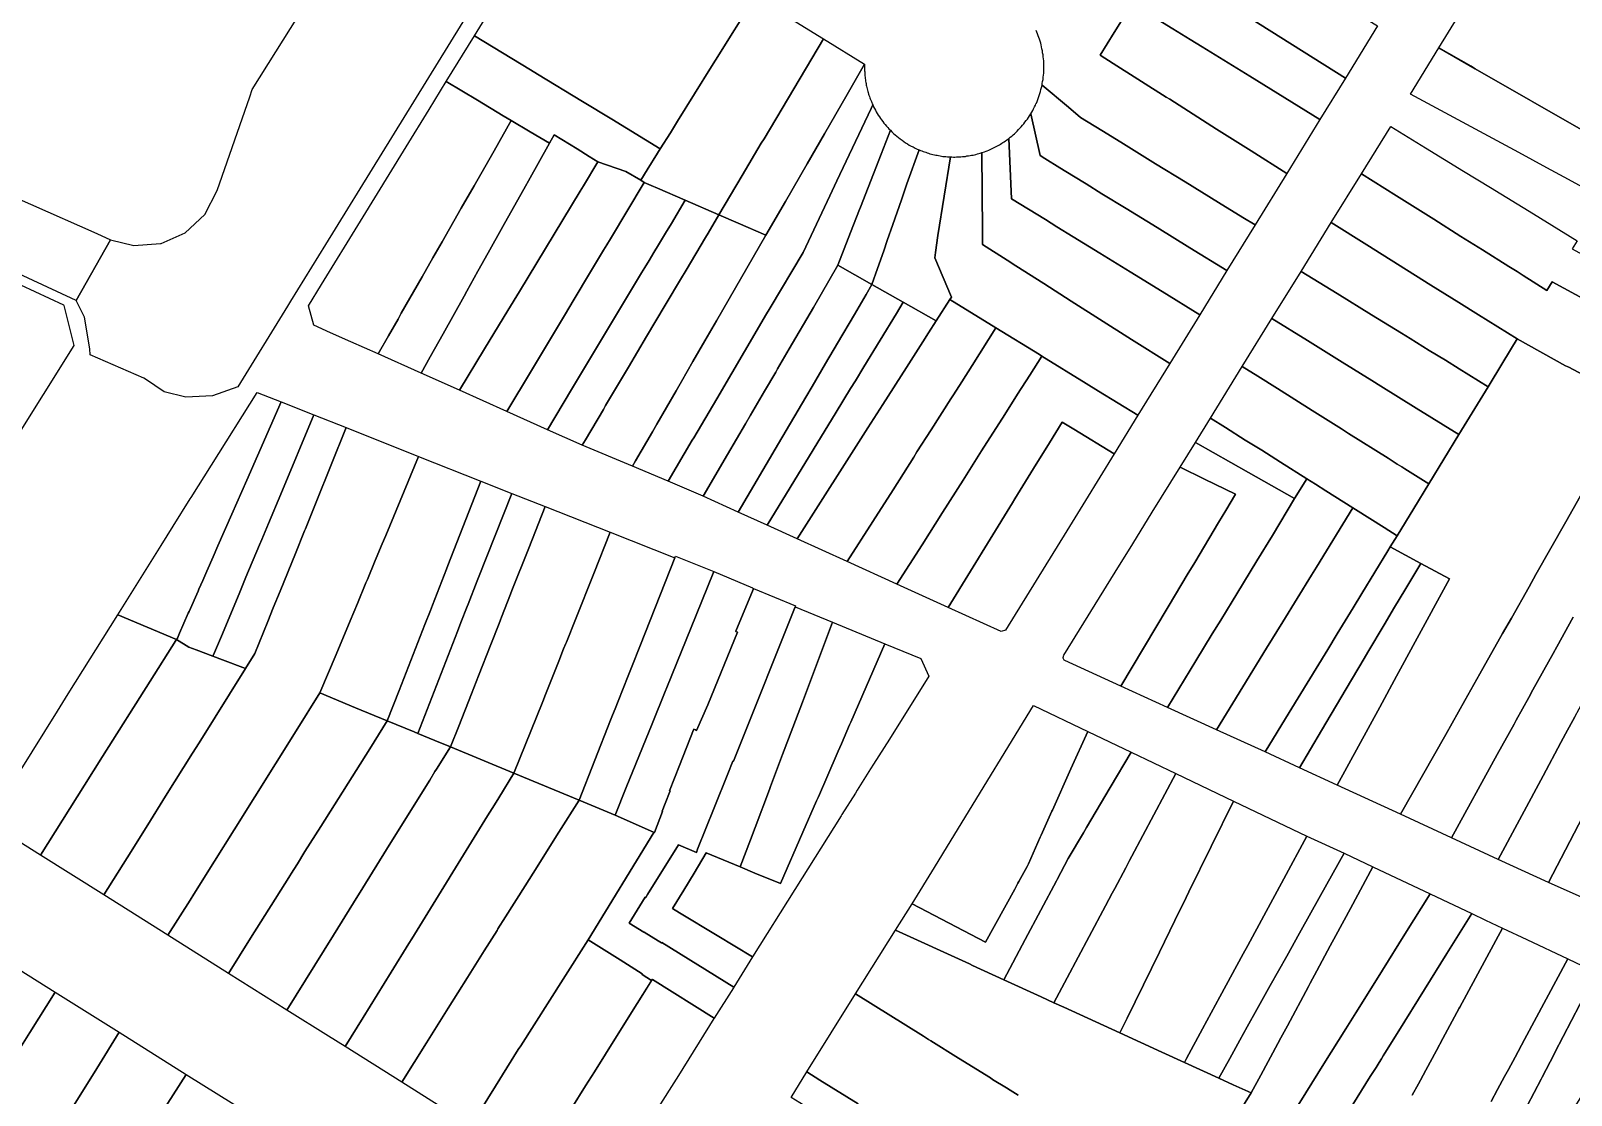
# Model space of a CAD drawing. Header units: metres. Extents: x 3 to 1005126, y 39 to 4383651.
# Drawn here: x 490118.7 to 490289.9, y 4371404.2 to 4371522.6 of the extents above; entities that cross this region are included whole.
import ezdxf

# ---------------------------------------------------------------- set-up
doc = ezdxf.new("R2010")
doc.units = ezdxf.units.M
doc.header["$MEASUREMENT"] = 0
doc.layers.add('TM_Llucmajor', color=7, linetype='Continuous')

msp = doc.modelspace()

# ---------------------------------------------------------------- linework, layer by layer
at = {"layer": 'TM_Llucmajor', "linetype": 'Continuous', "flags": 128}
for points in [[(490291.79, 4371511.15), (490279.25, 4371518.34), (490278.78, 4371518.61), (490275.21, 4371520.65), (490279.21, 4371527.18), (490279.35, 4371527.4), (490280.81, 4371529.82), (490281.9, 4371531.6), (490281.9, 4371531.6), (490282.41, 4371532.44), (490289.6, 4371544.21), (490290.58, 4371545.82)], [(490176.5, 4371539.45), (490151.45, 4371498.81), (490147.57, 4371492.52), (490147.21, 4371491.94), (490141.7, 4371482.98), (490138.89, 4371481.97), (490135.91, 4371481.85), (490133.52, 4371482.44), (490131.44, 4371483.84), (490131.27, 4371483.95), (490125.3, 4371486.53), (490125.27, 4371487.22), (490124.67, 4371490.74), (490123.72, 4371492.57), (490127.55, 4371499.33), (490130.14, 4371498.68), (490133.11, 4371498.9), (490133.17, 4371498.92), (490135.85, 4371500.1), (490138.03, 4371502.14), (490139.4, 4371504.79), (490143.03, 4371515.23), (490143.31, 4371516.04), (490149.37, 4371525.7)], [(490241.1, 4371525.57), (490239.12, 4371522.35), (490237.57, 4371519.83), (490238.99, 4371518.93), (490244.89, 4371515.19), (490245.28, 4371514.94), (490247.38, 4371513.61), (490250.5, 4371511.64), (490254.35, 4371509.2), (490258.29, 4371506.69), (490254.78, 4371500.98), (490253.41, 4371501.82), (490250.71, 4371503.48), (490247.01, 4371505.76), (490243.72, 4371507.78), (490239.85, 4371510.16), (490237.73, 4371511.47), (490235.37, 4371512.93), (490234.03, 4371514.05), (490231.1, 4371516.52), (490231.12, 4371516.7), (490231.16, 4371516.93), (490231.21, 4371517.16), (490231.23, 4371517.39), (490231.25, 4371517.61), (490231.28, 4371517.84), (490231.28, 4371518.07), (490231.29, 4371518.3), (490231.29, 4371518.53), (490231.29, 4371518.76), (490231.28, 4371519), (490231.28, 4371519.22), (490231.25, 4371519.44), (490231.23, 4371519.68), (490231.21, 4371519.89), (490231.16, 4371520.11), (490231.13, 4371520.33), (490231.08, 4371520.55), (490231.04, 4371520.76), (490230.99, 4371520.98), (490230.94, 4371521.19), (490230.87, 4371521.4), (490230.81, 4371521.61), (490230.74, 4371521.81), (490230.66, 4371522.01), (490230.59, 4371522.21), (490230.51, 4371522.41), (490230.44, 4371522.6)], [(490096.51, 4371513.06), (490126.04, 4371500.01), (490127.55, 4371499.33), (490123.72, 4371492.57), (490083.18, 4371511.45)], [(490293.31, 4371483.19), (490289.63, 4371485.18), (490289.28, 4371485.33), (490283.9, 4371488.3), (490279.59, 4371491), (490277.4, 4371492.36), (490274.32, 4371494.3), (490267.18, 4371498.78), (490267.18, 4371498.78), (490263.24, 4371501.25), (490266.6, 4371506.64), (490270.49, 4371504.2), (490274.64, 4371501.6), (490277.63, 4371499.71), (490280.03, 4371498.21), (490282.96, 4371496.37), (490283.89, 4371495.79), (490284.56, 4371495.37), (490287.21, 4371493.7), (490287.79, 4371494.66), (490296.87, 4371489.72)], [(490296.83, 4371481.3), (490289.3, 4371467.96), (490285.99, 4371462.12), (490285.22, 4371460.75), (490283.26, 4371457.27), (490282.28, 4371455.55), (490279.75, 4371451.07), (490278.1, 4371448.13), (490275.96, 4371444.34), (490270.94, 4371435.47), (490270.94, 4371435.47), (490263.88, 4371438.72), (490268.62, 4371447.39), (490270.49, 4371450.82), (490271.16, 4371452.05), (490272.58, 4371454.65), (490276.39, 4371461.64), (490273.19, 4371463.35), (490269.78, 4371465.18), (490270.55, 4371466.43), (490272.4, 4371469.47), (490274.07, 4371472.2), (490277.41, 4371477.68), (490280.66, 4371482.99), (490282.3, 4371485.68), (490283.9, 4371488.3), (490289.28, 4371485.33), (490289.63, 4371485.18), (490293.31, 4371483.19)], [(490290.13, 4371457.39), (490288.31, 4371454.1), (490287.9, 4371453.35), (490285.66, 4371449.3), (490285.19, 4371448.44), (490283.8, 4371445.93), (490283.57, 4371445.5), (490281.69, 4371442.11), (490276.59, 4371432.86), (490276.59, 4371432.86), (490270.94, 4371435.47), (490275.96, 4371444.34), (490278.1, 4371448.13), (490279.75, 4371451.07), (490282.28, 4371455.55), (490283.26, 4371457.27), (490285.22, 4371460.75), (490285.99, 4371462.12), (490289.3, 4371467.96), (490296.83, 4371481.3)], [(490290.3, 4371446.32), (490289.28, 4371444.4), (490288.76, 4371443.44), (490286.78, 4371439.76), (490281.8, 4371430.46), (490281.8, 4371430.46), (490276.59, 4371432.86), (490281.69, 4371442.11), (490283.57, 4371445.5), (490283.8, 4371445.93), (490285.19, 4371448.44), (490285.66, 4371449.3), (490287.9, 4371453.35), (490288.31, 4371454.1), (490290.13, 4371457.39)], [(490291.78, 4371425.93), (490287.39, 4371427.89), (490292.14, 4371437.01)], [(490250.63, 4371398.56), (490254.35, 4371404.49), (490255.41, 4371406.47), (490257.31, 4371410), (490257.64, 4371410.61), (490258.18, 4371411.62), (490258.36, 4371411.96), (490260.71, 4371416.32), (490260.9, 4371416.68), (490261.64, 4371418.06), (490263.13, 4371420.83), (490263.76, 4371422.01), (490265.37, 4371425), (490267.85, 4371429.62), (490274.22, 4371426.62), (490271.43, 4371422.15), (490268.94, 4371418.15), (490266.41, 4371414.1), (490265.98, 4371413.41), (490264.86, 4371411.62), (490262.43, 4371407.72), (490257.57, 4371399.93)], [(490257.57, 4371399.93), (490262.43, 4371407.72), (490264.86, 4371411.62), (490265.98, 4371413.41), (490266.41, 4371414.1), (490268.94, 4371418.15), (490271.43, 4371422.15), (490274.22, 4371426.62), (490278.85, 4371424.43), (490276.1, 4371420), (490273.61, 4371416), (490270.75, 4371411.4), (490269.21, 4371408.92), (490269.02, 4371408.62), (490268.82, 4371408.29), (490268.56, 4371407.88), (490268.22, 4371407.34), (490267.78, 4371406.64), (490267.58, 4371406.32), (490265.65, 4371403.2)], [(490265.65, 4371403.2), (490267.58, 4371406.32), (490267.78, 4371406.64), (490268.22, 4371407.34), (490268.56, 4371407.88), (490268.82, 4371408.29), (490269.02, 4371408.62), (490269.21, 4371408.92), (490270.75, 4371411.4), (490273.61, 4371416), (490276.1, 4371420), (490278.85, 4371424.43), (490280.38, 4371423.71), (490282.27, 4371422.82), (490277.52, 4371414.03), (490277.47, 4371413.93), (490275.64, 4371410.55), (490274.93, 4371409.23), (490273.74, 4371407.04), (490273.14, 4371405.92), (490272.92, 4371405.52), (490272.23, 4371404.24)], [(490228.43, 4371404.24), (490228.15, 4371404.42), (490227.55, 4371404.79), (490227.13, 4371405.05), (490225.6, 4371406), (490225.35, 4371406.16), (490221.82, 4371408.36), (490218.73, 4371410.29), (490218.49, 4371410.44), (490217.93, 4371410.79), (490217.93, 4371410.79), (490210.37, 4371415.5), (490214.82, 4371422.58), (490223.02, 4371418.83), (490223.37, 4371418.67), (490226.85, 4371417.08), (490230.99, 4371415.18), (490232.42, 4371414.53), (490233.53, 4371414.02), (490239.73, 4371411.18), (490244.42, 4371409.03), (490246.92, 4371407.89), (490250.73, 4371406.15), (490252.34, 4371405.41), (490254.35, 4371404.49), (490250.63, 4371398.56)], [(490272.23, 4371404.24), (490272.92, 4371405.52), (490273.14, 4371405.92), (490273.74, 4371407.04), (490274.93, 4371409.23), (490275.64, 4371410.55), (490277.47, 4371413.93), (490277.52, 4371414.03), (490282.27, 4371422.82), (490284.99, 4371421.54), (490289.54, 4371419.39), (490284.71, 4371410.43), (490283.67, 4371408.49), (490282.92, 4371407.11), (490282.51, 4371406.34), (490281.72, 4371404.87), (490281, 4371403.54)], [(490281, 4371403.54), (490281.72, 4371404.87), (490282.51, 4371406.34), (490282.92, 4371407.11), (490283.67, 4371408.49), (490284.71, 4371410.43), (490289.54, 4371419.39), (490292.72, 4371417.89), (490288.1, 4371408.99), (490288, 4371408.81), (490286.67, 4371406.25), (490286.56, 4371406.04), (490285.01, 4371403.07)], [(490210.65, 4371403.29), (490206.41, 4371405.93), (490204.96, 4371406.84), (490210.37, 4371415.5), (490217.93, 4371410.79), (490218.49, 4371410.44), (490218.73, 4371410.29), (490221.82, 4371408.36), (490225.35, 4371406.16), (490225.6, 4371406), (490227.13, 4371405.05), (490227.55, 4371404.79), (490228.15, 4371404.42), (490228.43, 4371404.24)]]:
    msp.add_lwpolyline(points, dxfattribs=at)
for points in [[(490240.87, 4371532.32), (490237.05, 4371534.68), (490240.73, 4371540.64), (490252.46, 4371533.39), (490260.53, 4371527.94), (490268.39, 4371523.1), (490264.82, 4371517.3), (490250.44, 4371526.35), (490250.04, 4371526.6), (490246.75, 4371528.68), (490244.06, 4371530.33), (490242.46, 4371531.32), (490240.87, 4371532.32)], [(490237.9, 4371527.53), (490234.1, 4371529.89), (490235.58, 4371532.34), (490237.05, 4371534.68), (490240.87, 4371532.32), (490242.46, 4371531.32), (490244.06, 4371530.33), (490246.75, 4371528.68), (490250.04, 4371526.6), (490250.44, 4371526.35), (490264.82, 4371517.3), (490261.98, 4371512.69), (490254.19, 4371517.5), (490248.88, 4371520.77), (490247.56, 4371521.58), (490245.63, 4371522.77), (490241.1, 4371525.57), (490239.51, 4371526.54), (490237.9, 4371527.53)], [(490180.03, 4371514.7), (490175.03, 4371517.75), (490174.24, 4371518.23), (490168.01, 4371522.01), (490174.97, 4371533.35), (490184.1, 4371527.6), (490186, 4371526.4), (490189.5, 4371524.19), (490190.71, 4371526.15), (490191.75, 4371527.85), (490193.15, 4371530.1), (490199.21, 4371526.36), (490194.81, 4371519.3), (490194.37, 4371518.6), (490190.58, 4371512.51), (490189.78, 4371511.23), (490188.66, 4371509.44), (490183.26, 4371512.73), (490180.03, 4371514.7)], [(490186.87, 4371505.71), (490186.48, 4371505.94), (490187.21, 4371507.1), (490188.35, 4371508.94), (490188.66, 4371509.44), (490189.78, 4371511.23), (490190.58, 4371512.51), (490194.37, 4371518.6), (490194.81, 4371519.3), (490199.21, 4371526.36), (490206.79, 4371521.68), (490202.19, 4371513.93), (490200.19, 4371510.54), (490199.89, 4371510.05), (490197.76, 4371506.46), (490195.17, 4371502.1), (490191.44, 4371503.72), (490188.35, 4371505.07), (490187.64, 4371505.37), (490186.87, 4371505.71)], [(490241.1, 4371525.57), (490245.63, 4371522.77), (490247.56, 4371521.58), (490248.88, 4371520.77), (490254.19, 4371517.5), (490261.98, 4371512.69), (490258.29, 4371506.69), (490254.35, 4371509.2), (490250.5, 4371511.64), (490247.38, 4371513.61), (490245.28, 4371514.94), (490244.89, 4371515.19), (490238.99, 4371518.93), (490237.57, 4371519.83), (490239.12, 4371522.35), (490241.1, 4371525.57)], [(490172.1, 4371512.58), (490171.21, 4371513.12), (490168.35, 4371514.83), (490164.87, 4371516.91), (490168.01, 4371522.01), (490174.24, 4371518.23), (490175.03, 4371517.75), (490180.03, 4371514.7), (490183.26, 4371512.73), (490188.66, 4371509.44), (490188.35, 4371508.94), (490187.21, 4371507.1), (490186.48, 4371505.94), (490184.82, 4371506.93), (490181.73, 4371508), (490180.75, 4371508.6), (490179.42, 4371509.43), (490176.87, 4371511), (490176.33, 4371510.05), (490174.21, 4371511.32), (490172.1, 4371512.58)], [(490197.3, 4371501.18), (490195.17, 4371502.1), (490197.76, 4371506.46), (490199.89, 4371510.05), (490200.19, 4371510.54), (490202.19, 4371513.93), (490206.79, 4371521.68), (490211.37, 4371518.85), (490209.42, 4371515.47), (490206.9, 4371511.1), (490204.97, 4371507.77), (490202.56, 4371503.59), (490200.39, 4371499.83), (490197.3, 4371501.18)], [(490287.19, 4371507.32), (490284.07, 4371509.01), (490272.06, 4371515.5), (490275.21, 4371520.65), (490279.25, 4371518.34), (490291.79, 4371511.15), (490292.37, 4371510.82), (490296.37, 4371508.53), (490293.53, 4371503.89), (490289.6, 4371506.01), (490287.19, 4371507.32)], [(490189.53, 4371472.48), (490185.58, 4371474.16), (490185.91, 4371474.74), (490187.79, 4371477.99), (490188.28, 4371478.84), (490190.41, 4371482.53), (490191, 4371483.57), (490192.29, 4371485.8), (490193.62, 4371488.08), (490194.89, 4371490.3), (490200.39, 4371499.83), (490202.56, 4371503.59), (490204.97, 4371507.77), (490206.9, 4371511.1), (490209.42, 4371515.47), (490211.37, 4371518.85), (490211.37, 4371518.71), (490211.37, 4371518.57), (490211.37, 4371518.41), (490211.37, 4371518.27), (490211.37, 4371518.12), (490211.38, 4371517.98), (490211.38, 4371517.83), (490211.4, 4371517.69), (490211.41, 4371517.54), (490211.42, 4371517.4), (490211.44, 4371517.25), (490211.46, 4371517.1), (490211.48, 4371516.96), (490211.5, 4371516.81), (490211.53, 4371516.68), (490211.56, 4371516.53), (490211.59, 4371516.39), (490211.62, 4371516.24), (490211.65, 4371516.1), (490211.69, 4371515.95), (490211.73, 4371515.82), (490211.78, 4371515.68), (490211.81, 4371515.53), (490211.85, 4371515.39), (490211.9, 4371515.25), (490211.96, 4371515.12), (490212, 4371514.98), (490212.05, 4371514.84), (490212.12, 4371514.71), (490212.16, 4371514.57), (490212.22, 4371514.44), (490212.28, 4371514.32), (490212.1, 4371513.93), (490208.28, 4371505.87), (490207.49, 4371504.23), (490204.53, 4371497.93), (490200.88, 4371491.76), (490200.37, 4371490.9), (490199.44, 4371489.32), (490196.62, 4371484.5), (490194.94, 4371481.65), (490192.37, 4371477.32), (490192.22, 4371477.07), (490189.53, 4371472.48)], [(490151.99, 4371489), (490150.14, 4371489.83), (490149.55, 4371491.97), (490151.01, 4371494.34), (490155.33, 4371501.39), (490160.42, 4371509.66), (490162.97, 4371513.82), (490164.87, 4371516.91), (490168.35, 4371514.83), (490171.21, 4371513.12), (490172.1, 4371512.58), (490170.19, 4371509.22), (490167.96, 4371505.32), (490166.54, 4371502.84), (490164.41, 4371499.11), (490163.39, 4371497.32), (490162.19, 4371495.22), (490159.87, 4371491.16), (490159.51, 4371490.52), (490158.44, 4371488.64), (490157.29, 4371486.64), (490154.28, 4371487.98), (490151.99, 4371489)], [(490231.41, 4371508.36), (490230.9, 4371508.68), (490229.83, 4371513.32), (490229.94, 4371513.5), (490230.05, 4371513.68), (490230.15, 4371513.89), (490230.26, 4371514.09), (490230.37, 4371514.3), (490230.42, 4371514.43), (490230.46, 4371514.5), (490230.54, 4371514.71), (490230.62, 4371514.93), (490230.71, 4371515.14), (490230.78, 4371515.36), (490230.85, 4371515.58), (490230.91, 4371515.8), (490230.97, 4371516.02), (490231.03, 4371516.25), (490231.1, 4371516.52), (490234.03, 4371514.05), (490235.37, 4371512.93), (490237.73, 4371511.47), (490239.85, 4371510.16), (490243.72, 4371507.78), (490247.01, 4371505.76), (490250.71, 4371503.48), (490253.41, 4371501.82), (490254.78, 4371500.98), (490251.64, 4371495.9), (490247.51, 4371498.44), (490243.88, 4371500.68), (490240.44, 4371502.8), (490237.75, 4371504.45), (490235.99, 4371505.54), (490234.58, 4371506.4), (490233.07, 4371507.33), (490231.41, 4371508.36)], [(490193.44, 4371470.82), (490189.53, 4371472.48), (490192.22, 4371477.07), (490192.37, 4371477.32), (490194.94, 4371481.65), (490196.62, 4371484.5), (490199.44, 4371489.32), (490200.37, 4371490.9), (490200.88, 4371491.76), (490204.53, 4371497.93), (490207.49, 4371504.23), (490208.28, 4371505.87), (490212.1, 4371513.93), (490212.28, 4371514.32), (490212.37, 4371514.12), (490212.47, 4371513.93), (490212.57, 4371513.75), (490212.67, 4371513.55), (490212.78, 4371513.36), (490212.89, 4371513.18), (490213.01, 4371513), (490213.13, 4371512.82), (490213.25, 4371512.65), (490213.38, 4371512.47), (490213.51, 4371512.3), (490213.65, 4371512.14), (490213.79, 4371511.97), (490213.94, 4371511.82), (490214.07, 4371511.65), (490214.23, 4371511.5), (490213.21, 4371508.86), (490210.92, 4371502.97), (490210.8, 4371502.68), (490209.81, 4371500.14), (490208.4, 4371496.52), (490205.69, 4371491.8), (490203, 4371487.21), (490201.69, 4371484.97), (490201.49, 4371484.62), (490200.25, 4371482.51), (490198.69, 4371479.83), (490198.12, 4371478.86), (490196.13, 4371475.45), (490193.44, 4371470.82)], [(490162.07, 4371484.5), (490157.29, 4371486.64), (490158.44, 4371488.64), (490159.51, 4371490.52), (490159.87, 4371491.16), (490162.19, 4371495.22), (490163.39, 4371497.32), (490164.41, 4371499.11), (490166.54, 4371502.84), (490167.96, 4371505.32), (490170.19, 4371509.22), (490172.1, 4371512.58), (490174.21, 4371511.32), (490176.33, 4371510.05), (490174, 4371505.89), (490173.67, 4371505.28), (490171.16, 4371500.8), (490169.54, 4371497.89), (490168.39, 4371495.83), (490167.16, 4371493.62), (490166.85, 4371493.07), (490164.51, 4371488.89), (490163.09, 4371486.32), (490162.07, 4371484.5)], [(490232.75, 4371500.77), (490231.46, 4371501.57), (490227.71, 4371503.89), (490227.4, 4371510.59), (490227.56, 4371510.72), (490227.72, 4371510.85), (490227.88, 4371510.98), (490228.03, 4371511.12), (490228.19, 4371511.26), (490228.34, 4371511.41), (490228.48, 4371511.57), (490228.63, 4371511.72), (490228.78, 4371511.89), (490228.92, 4371512.05), (490229.06, 4371512.21), (490229.19, 4371512.39), (490229.32, 4371512.57), (490229.46, 4371512.74), (490229.58, 4371512.93), (490229.71, 4371513.11), (490229.83, 4371513.32), (490230.9, 4371508.68), (490231.41, 4371508.36), (490233.07, 4371507.33), (490234.58, 4371506.4), (490235.99, 4371505.54), (490237.75, 4371504.45), (490240.44, 4371502.8), (490243.88, 4371500.68), (490247.51, 4371498.44), (490251.64, 4371495.9), (490248.62, 4371491), (490244.44, 4371493.58), (490240.87, 4371495.77), (490237.5, 4371497.85), (490234.55, 4371499.66), (490232.75, 4371500.77)], [(490166.34, 4371482.6), (490162.07, 4371484.5), (490163.09, 4371486.32), (490164.51, 4371488.89), (490166.85, 4371493.07), (490167.16, 4371493.62), (490168.39, 4371495.83), (490169.54, 4371497.89), (490171.16, 4371500.8), (490173.67, 4371505.28), (490174, 4371505.89), (490176.33, 4371510.05), (490176.87, 4371511), (490179.42, 4371509.43), (490180.75, 4371508.6), (490181.73, 4371508), (490180.12, 4371505.32), (490179.75, 4371504.73), (490173.01, 4371493.59), (490171.73, 4371491.47), (490169.13, 4371487.19), (490166.34, 4371482.6)], [(490212.19, 4371494.36), (490208.4, 4371496.52), (490209.81, 4371500.14), (490210.8, 4371502.68), (490210.92, 4371502.97), (490213.21, 4371508.86), (490214.23, 4371511.5), (490214.4, 4371511.32), (490214.58, 4371511.15), (490214.76, 4371510.99), (490214.94, 4371510.83), (490215.13, 4371510.68), (490215.33, 4371510.53), (490215.53, 4371510.39), (490215.72, 4371510.25), (490215.93, 4371510.11), (490216.13, 4371509.98), (490216.34, 4371509.86), (490216.56, 4371509.75), (490216.78, 4371509.64), (490216.99, 4371509.52), (490217.21, 4371509.41), (490217.44, 4371509.32), (490216.07, 4371505.54), (490215.46, 4371503.75), (490214.51, 4371501.04), (490213.89, 4371499.25), (490213.49, 4371498.1), (490212.8, 4371496.12), (490212.19, 4371494.36)], [(490224.47, 4371500.26), (490224.4, 4371509.01), (490224.55, 4371509.07), (490224.71, 4371509.12), (490224.87, 4371509.18), (490225.01, 4371509.23), (490225.17, 4371509.3), (490225.32, 4371509.36), (490225.47, 4371509.43), (490225.62, 4371509.5), (490225.78, 4371509.57), (490225.91, 4371509.64), (490226.06, 4371509.72), (490226.21, 4371509.8), (490226.35, 4371509.89), (490226.48, 4371509.96), (490226.62, 4371510.05), (490226.75, 4371510.14), (490226.88, 4371510.22), (490227.03, 4371510.32), (490227.15, 4371510.4), (490227.28, 4371510.5), (490227.4, 4371510.59), (490227.71, 4371503.89), (490231.46, 4371501.57), (490232.75, 4371500.77), (490234.55, 4371499.66), (490237.5, 4371497.85), (490240.87, 4371495.77), (490244.44, 4371493.58), (490248.62, 4371491), (490245.28, 4371485.57), (490241.04, 4371488.26), (490234.34, 4371492.52), (490231.3, 4371494.45), (490228.19, 4371496.43), (490227.21, 4371497.07), (490224.48, 4371498.8), (490224.47, 4371500.26)], [(490270.49, 4371504.2), (490266.6, 4371506.64), (490269.85, 4371511.91), (490273.73, 4371509.53), (490277.94, 4371506.96), (490280.94, 4371505.12), (490285.71, 4371502.2), (490290.58, 4371499.22), (490290.03, 4371498.32), (490298.91, 4371493.47), (490296.87, 4371489.72), (490287.79, 4371494.66), (490287.21, 4371493.7), (490284.56, 4371495.37), (490283.89, 4371495.79), (490282.96, 4371496.37), (490280.03, 4371498.21), (490277.63, 4371499.71), (490274.64, 4371501.6), (490270.49, 4371504.2)], [(490215.66, 4371492.39), (490212.19, 4371494.36), (490212.8, 4371496.12), (490213.49, 4371498.1), (490213.89, 4371499.25), (490214.51, 4371501.04), (490215.46, 4371503.75), (490216.07, 4371505.54), (490217.44, 4371509.32), (490217.57, 4371509.26), (490217.72, 4371509.2), (490217.87, 4371509.14), (490218.03, 4371509.09), (490218.17, 4371509.05), (490218.32, 4371509), (490218.48, 4371508.94), (490218.63, 4371508.89), (490218.79, 4371508.85), (490218.96, 4371508.82), (490219.12, 4371508.77), (490219.28, 4371508.75), (490219.44, 4371508.72), (490219.6, 4371508.68), (490219.75, 4371508.65), (490219.91, 4371508.62), (490220.08, 4371508.6), (490220.24, 4371508.58), (490220.41, 4371508.57), (490220.57, 4371508.55), (490220.74, 4371508.54), (490220.91, 4371508.53), (490219.51, 4371499.8), (490219.25, 4371497.93), (490219.16, 4371497.32), (490221.01, 4371492.96), (490220.84, 4371492.69), (490219.33, 4371490.32), (490215.66, 4371492.39)], [(490220.84, 4371492.69), (490221.01, 4371492.96), (490219.16, 4371497.32), (490219.25, 4371497.93), (490219.51, 4371499.8), (490220.91, 4371508.53), (490221.08, 4371508.53), (490221.24, 4371508.52), (490221.41, 4371508.52), (490221.58, 4371508.53), (490221.75, 4371508.53), (490221.92, 4371508.54), (490222.08, 4371508.55), (490222.25, 4371508.57), (490222.42, 4371508.58), (490222.59, 4371508.6), (490222.75, 4371508.64), (490222.92, 4371508.65), (490223.09, 4371508.68), (490223.25, 4371508.72), (490223.42, 4371508.75), (490223.58, 4371508.78), (490223.74, 4371508.82), (490223.91, 4371508.87), (490224.07, 4371508.91), (490224.23, 4371508.96), (490224.4, 4371509.01), (490224.47, 4371500.26), (490224.48, 4371498.8), (490227.21, 4371497.07), (490228.19, 4371496.43), (490231.3, 4371494.45), (490234.34, 4371492.52), (490241.04, 4371488.26), (490245.28, 4371485.57), (490241.74, 4371479.82), (490237.38, 4371482.51), (490235.98, 4371483.37), (490231.07, 4371486.39), (490230.8, 4371486.57), (490225.97, 4371489.53), (490220.84, 4371492.69)], [(490171.62, 4371480.23), (490166.34, 4371482.6), (490169.13, 4371487.19), (490171.73, 4371491.47), (490173.01, 4371493.59), (490179.75, 4371504.73), (490180.12, 4371505.32), (490181.73, 4371508), (490184.82, 4371506.93), (490186.48, 4371505.94), (490186.87, 4371505.71), (490183.12, 4371499.45), (490182.71, 4371498.77), (490182.35, 4371498.18), (490181.13, 4371496.14), (490180.91, 4371495.76), (490178.99, 4371492.55), (490178.12, 4371491.08), (490176.89, 4371489.04), (490174.34, 4371484.78), (490171.62, 4371480.23)], [(490176.12, 4371478.21), (490171.62, 4371480.23), (490174.34, 4371484.78), (490176.89, 4371489.04), (490178.12, 4371491.08), (490178.99, 4371492.55), (490180.91, 4371495.76), (490181.13, 4371496.14), (490182.35, 4371498.18), (490182.71, 4371498.77), (490183.12, 4371499.45), (490186.87, 4371505.71), (490187.64, 4371505.37), (490188.35, 4371505.07), (490191.44, 4371503.72), (490189.89, 4371501.15), (490189.24, 4371500.07), (490188.45, 4371498.75), (490187.96, 4371497.93), (490187.41, 4371497.02), (490186.94, 4371496.25), (490186.56, 4371495.64), (490185.79, 4371494.34), (490185.35, 4371493.61), (490181.35, 4371486.94), (490178.79, 4371482.68), (490176.12, 4371478.21)], [(490179.98, 4371476.49), (490176.12, 4371478.21), (490178.79, 4371482.68), (490181.35, 4371486.94), (490185.35, 4371493.61), (490185.79, 4371494.34), (490186.56, 4371495.64), (490186.94, 4371496.25), (490187.41, 4371497.02), (490187.96, 4371497.93), (490188.45, 4371498.75), (490189.24, 4371500.07), (490189.89, 4371501.15), (490191.44, 4371503.72), (490195.17, 4371502.1), (490193.97, 4371500.07), (490193.67, 4371499.57), (490191.53, 4371495.96), (490190.91, 4371494.91), (490189.32, 4371492.23), (490189.21, 4371492.05), (490187.14, 4371488.57), (490185.12, 4371485.16), (490182.58, 4371480.89), (490182.35, 4371480.48), (490180.34, 4371477.09), (490179.98, 4371476.49)], [(490185.58, 4371474.16), (490179.98, 4371476.49), (490180.34, 4371477.09), (490182.35, 4371480.48), (490182.58, 4371480.89), (490185.12, 4371485.16), (490187.14, 4371488.57), (490189.21, 4371492.05), (490189.32, 4371492.23), (490190.91, 4371494.91), (490191.53, 4371495.96), (490193.67, 4371499.57), (490193.97, 4371500.07), (490195.17, 4371502.1), (490197.3, 4371501.18), (490200.39, 4371499.83), (490194.89, 4371490.3), (490193.62, 4371488.08), (490192.29, 4371485.8), (490191, 4371483.57), (490190.41, 4371482.53), (490188.28, 4371478.84), (490187.79, 4371477.99), (490185.91, 4371474.74), (490185.58, 4371474.16)], [(490263.88, 4371493.35), (490259.91, 4371495.8), (490263.24, 4371501.25), (490267.18, 4371498.78), (490274.32, 4371494.3), (490277.4, 4371492.36), (490279.59, 4371491), (490283.9, 4371488.3), (490282.3, 4371485.68), (490280.66, 4371482.99), (490277.47, 4371484.97), (490275.94, 4371485.93), (490274.13, 4371487.03), (490272, 4371488.34), (490271.04, 4371488.94), (490267.71, 4371491), (490263.88, 4371493.35)], [(490212.19, 4371494.36), (490211.54, 4371493.25), (490210.24, 4371491.03), (490208.37, 4371487.82), (490207.04, 4371485.59), (490205.54, 4371483.03), (490204.82, 4371481.82), (490201.81, 4371476.69), (490197.33, 4371469.05), (490193.44, 4371470.82), (490196.13, 4371475.45), (490198.12, 4371478.86), (490198.69, 4371479.83), (490200.25, 4371482.51), (490201.49, 4371484.62), (490201.69, 4371484.97), (490203, 4371487.21), (490205.69, 4371491.8), (490208.4, 4371496.52), (490212.19, 4371494.36)], [(490264.46, 4371485.73), (490260.6, 4371488.14), (490256.65, 4371490.59), (490259.91, 4371495.8), (490263.88, 4371493.35), (490267.71, 4371491), (490271.04, 4371488.94), (490272, 4371488.34), (490274.13, 4371487.03), (490275.94, 4371485.93), (490277.47, 4371484.97), (490280.66, 4371482.99), (490277.41, 4371477.68), (490272.67, 4371480.62), (490268.75, 4371483.06), (490267.76, 4371483.68), (490264.46, 4371485.73)], [(490105.76, 4371467.76), (490105.31, 4371467.94), (490109.65, 4371477.29), (490110.46, 4371479.03), (490111.05, 4371480.3), (490113.28, 4371485.12), (490113.36, 4371485.28), (490113.77, 4371486.17), (490117.55, 4371494.32), (490122.33, 4371492.1), (490122.35, 4371492.01), (490123.46, 4371487.58), (490110, 4371466.07), (490107.29, 4371467.15), (490105.76, 4371467.76)], [(490200.53, 4371467.6), (490197.33, 4371469.05), (490201.81, 4371476.69), (490204.82, 4371481.82), (490205.54, 4371483.03), (490207.04, 4371485.59), (490208.37, 4371487.82), (490210.24, 4371491.03), (490211.54, 4371493.25), (490212.19, 4371494.36), (490215.66, 4371492.39), (490214.91, 4371491.15), (490211.29, 4371485.2), (490210.34, 4371483.65), (490209.82, 4371482.79), (490208.21, 4371480.15), (490200.53, 4371467.6)], [(490203.87, 4371466.08), (490200.53, 4371467.6), (490208.21, 4371480.15), (490209.82, 4371482.79), (490210.34, 4371483.65), (490211.29, 4371485.2), (490214.91, 4371491.15), (490215.66, 4371492.39), (490219.33, 4371490.32), (490218.47, 4371488.98), (490217.84, 4371487.98), (490216.03, 4371485.14), (490213.39, 4371481.02), (490211.73, 4371478.43), (490203.87, 4371466.08)], [(490209.44, 4371463.55), (490203.87, 4371466.08), (490211.73, 4371478.43), (490213.39, 4371481.02), (490216.03, 4371485.14), (490217.84, 4371487.98), (490218.47, 4371488.98), (490219.33, 4371490.32), (490220.84, 4371492.69), (490225.97, 4371489.53), (490223.32, 4371485.36), (490222.16, 4371483.54), (490221.24, 4371482.1), (490220.96, 4371481.64), (490218.78, 4371478.22), (490217.19, 4371475.75), (490216.84, 4371475.18), (490214.53, 4371471.55), (490212.28, 4371468), (490209.44, 4371463.55)], [(490255.08, 4371484.15), (490253.34, 4371485.25), (490256.65, 4371490.59), (490260.6, 4371488.14), (490264.46, 4371485.73), (490267.76, 4371483.68), (490268.75, 4371483.06), (490272.67, 4371480.62), (490277.41, 4371477.68), (490274.07, 4371472.2), (490271.43, 4371473.86), (490271.08, 4371474.08), (490270.58, 4371474.39), (490269.56, 4371475.04), (490265.17, 4371477.8), (490264.39, 4371478.3), (490261.13, 4371480.34), (490257.26, 4371482.78), (490255.08, 4371484.15)], [(490214.97, 4371461.04), (490209.44, 4371463.55), (490212.28, 4371468), (490214.53, 4371471.55), (490216.84, 4371475.18), (490217.19, 4371475.75), (490218.78, 4371478.22), (490220.96, 4371481.64), (490221.24, 4371482.1), (490222.16, 4371483.54), (490223.32, 4371485.36), (490225.97, 4371489.53), (490230.8, 4371486.57), (490231.07, 4371486.39), (490229.72, 4371484.27), (490228.38, 4371482.16), (490226.96, 4371479.91), (490224.37, 4371475.85), (490223.07, 4371473.78), (490222.33, 4371472.62), (490220.03, 4371469), (490217.76, 4371465.43), (490214.97, 4371461.04)], [(490220.64, 4371458.46), (490214.97, 4371461.04), (490217.76, 4371465.43), (490220.03, 4371469), (490222.33, 4371472.62), (490223.07, 4371473.78), (490224.37, 4371475.85), (490226.96, 4371479.91), (490228.38, 4371482.16), (490229.72, 4371484.27), (490231.07, 4371486.39), (490235.98, 4371483.37), (490237.38, 4371482.51), (490241.74, 4371479.82), (490239.09, 4371475.52), (490234.63, 4371478.26), (490233.33, 4371479.07), (490231.91, 4371476.77), (490230.15, 4371473.91), (490228.07, 4371470.52), (490227.8, 4371470.08), (490220.64, 4371458.46)], [(490251.49, 4371478.45), (490249.81, 4371479.51), (490253.34, 4371485.25), (490255.08, 4371484.15), (490257.26, 4371482.78), (490261.13, 4371480.34), (490264.39, 4371478.3), (490265.17, 4371477.8), (490269.56, 4371475.04), (490270.58, 4371474.39), (490271.08, 4371474.08), (490271.43, 4371473.86), (490274.07, 4371472.2), (490272.4, 4371469.47), (490270.55, 4371466.43), (490269.12, 4371467.34), (490265.94, 4371469.34), (490265.63, 4371469.53), (490262.64, 4371471.43), (490261.49, 4371472.15), (490260.51, 4371472.76), (490257.59, 4371474.61), (490255.51, 4371475.93), (490253.67, 4371477.07), (490251.49, 4371478.45)], [(490287.39, 4371427.89), (490281.8, 4371430.46), (490286.78, 4371439.76), (490288.76, 4371443.44), (490289.28, 4371444.4), (490290.3, 4371446.32), (490290.78, 4371447.19), (490293.1, 4371451.53), (490305.19, 4371473.99), (490307.05, 4371477.5), (490309.33, 4371481.78), (490311.83, 4371486.43), (490316.53, 4371483.89), (490314.1, 4371479.22), (490305.46, 4371462.61), (490300.66, 4371453.39), (490298.72, 4371449.66), (490297.9, 4371448.08), (490295.55, 4371443.57), (490294.57, 4371441.69), (490294.21, 4371440.98), (490292.25, 4371437.23), (490292.14, 4371437.01), (490287.39, 4371427.89)], [(490134.87, 4371454.88), (490128.36, 4371457.63), (490133.17, 4371465.33), (490134.51, 4371467.48), (490136.42, 4371470.52), (490136.53, 4371470.69), (490138.77, 4371474.26), (490143.87, 4371482.36), (490146.53, 4371481.3), (490142.7, 4371472.61), (490141.03, 4371468.81), (490139.48, 4371465.29), (490138.95, 4371464.09), (490138.26, 4371462.51), (490137.8, 4371461.47), (490137.37, 4371460.49), (490137.28, 4371460.28), (490136.28, 4371458.01), (490136.19, 4371457.81), (490135.21, 4371455.59), (490134.98, 4371455.06), (490134.87, 4371454.88)], [(490137.09, 4371453.74), (490136.27, 4371454.06), (490134.87, 4371454.88), (490134.98, 4371455.06), (490135.21, 4371455.59), (490136.19, 4371457.81), (490136.28, 4371458.01), (490137.28, 4371460.28), (490137.37, 4371460.49), (490137.8, 4371461.47), (490138.26, 4371462.51), (490138.95, 4371464.09), (490139.48, 4371465.29), (490141.03, 4371468.81), (490142.7, 4371472.61), (490146.53, 4371481.3), (490150.16, 4371479.87), (490146.47, 4371471.04), (490145.12, 4371467.79), (490144.37, 4371466.01), (490144.12, 4371465.42), (490142.61, 4371461.81), (490141.84, 4371459.97), (490139.88, 4371455.27), (490139.12, 4371453.47), (490138.93, 4371453.03), (490137.09, 4371453.74)], [(490142.57, 4371451.69), (490140.01, 4371452.63), (490138.93, 4371453.03), (490139.12, 4371453.47), (490139.88, 4371455.27), (490141.84, 4371459.97), (490142.61, 4371461.81), (490144.12, 4371465.42), (490144.37, 4371466.01), (490145.12, 4371467.79), (490146.47, 4371471.04), (490150.16, 4371479.87), (490153.74, 4371478.45), (490150.4, 4371470.16), (490149.21, 4371467.21), (490149.11, 4371466.96), (490148.1, 4371464.47), (490146.4, 4371460.28), (490145.65, 4371458.43), (490145.04, 4371456.91), (490143.6, 4371453.35), (490142.57, 4371451.69)], [(490133.93, 4371422.02), (490126.8, 4371426.5), (490129.39, 4371430.63), (490131.69, 4371434.31), (490133.67, 4371437.47), (490136.66, 4371442.25), (490137.39, 4371443.41), (490142.57, 4371451.69), (490143.6, 4371453.35), (490145.04, 4371456.91), (490145.65, 4371458.43), (490146.4, 4371460.28), (490148.1, 4371464.47), (490149.11, 4371466.96), (490149.21, 4371467.21), (490150.4, 4371470.16), (490153.74, 4371478.45), (490161.8, 4371475.25), (490158.14, 4371466.46), (490157.75, 4371465.52), (490157.09, 4371463.94), (490156.98, 4371463.68), (490156.1, 4371461.57), (490155.95, 4371461.2), (490154.99, 4371458.9), (490154.18, 4371456.98), (490152.62, 4371453.24), (490150.82, 4371448.96), (490148.19, 4371444.76), (490141.28, 4371433.74), (490139.1, 4371430.25), (490136.81, 4371426.6), (490136.39, 4371425.94), (490133.93, 4371422.02)], [(490233.83, 4371466.97), (490227.03, 4371455.93), (490226.55, 4371455.78), (490220.64, 4371458.46), (490227.8, 4371470.08), (490228.07, 4371470.52), (490230.15, 4371473.91), (490231.91, 4371476.77), (490233.33, 4371479.07), (490234.63, 4371478.26), (490239.09, 4371475.52), (490235.92, 4371470.36), (490233.83, 4371466.97)], [(490259.17, 4371470.57), (490254.04, 4371473.46), (490248.13, 4371476.79), (490249.81, 4371479.51), (490251.49, 4371478.45), (490253.67, 4371477.07), (490255.51, 4371475.93), (490257.59, 4371474.61), (490260.51, 4371472.76), (490259.17, 4371470.57)], [(490245.04, 4371447.35), (490239.84, 4371449.72), (490245, 4371458.35), (490245.21, 4371458.7), (490247.24, 4371462.1), (490248.06, 4371463.46), (490250.72, 4371467.91), (490251.53, 4371469.25), (490252.6, 4371471.05), (490249.14, 4371472.73), (490246.44, 4371474.05), (490248.13, 4371476.79), (490254.04, 4371473.46), (490259.17, 4371470.57), (490256.69, 4371466.47), (490254.96, 4371463.65), (490252.73, 4371459.98), (490252.21, 4371459.12), (490250.96, 4371457.05), (490250.01, 4371455.51), (490248.18, 4371452.51), (490245.04, 4371447.35)], [(490154.77, 4371447.32), (490150.82, 4371448.96), (490152.62, 4371453.24), (490154.18, 4371456.98), (490154.99, 4371458.9), (490155.95, 4371461.2), (490156.1, 4371461.57), (490156.98, 4371463.68), (490157.09, 4371463.94), (490157.75, 4371465.52), (490158.14, 4371466.46), (490161.8, 4371475.25), (490168.73, 4371472.5), (490165.06, 4371463.11), (490164.91, 4371462.72), (490163.34, 4371458.7), (490163.11, 4371458.12), (490162.5, 4371456.55), (490159.64, 4371449.22), (490158.32, 4371445.85), (490154.77, 4371447.32)], [(490239.84, 4371449.72), (490233.62, 4371452.57), (490233.55, 4371452.61), (490233.5, 4371452.68), (490233.47, 4371452.75), (490233.44, 4371452.83), (490233.44, 4371452.91), (490233.46, 4371452.99), (490233.47, 4371453.07), (490233.51, 4371453.14), (490239.23, 4371462.39), (490241.17, 4371465.53), (490243.35, 4371469.04), (490246.44, 4371474.05), (490249.14, 4371472.73), (490252.6, 4371471.05), (490251.53, 4371469.25), (490250.72, 4371467.91), (490248.06, 4371463.46), (490247.24, 4371462.1), (490245.21, 4371458.7), (490245, 4371458.35), (490239.84, 4371449.72)], [(490161.29, 4371444.62), (490158.32, 4371445.85), (490159.64, 4371449.22), (490162.5, 4371456.55), (490163.11, 4371458.12), (490163.34, 4371458.7), (490164.91, 4371462.72), (490165.06, 4371463.11), (490168.73, 4371472.5), (490172.17, 4371471.14), (490168.44, 4371461.79), (490168.29, 4371461.4), (490167.29, 4371458.83), (490167.18, 4371458.55), (490166.5, 4371456.8), (490166.11, 4371455.8), (490161.7, 4371444.45), (490161.29, 4371444.62)], [(490250.49, 4371444.87), (490245.04, 4371447.35), (490248.18, 4371452.51), (490250.01, 4371455.51), (490250.96, 4371457.05), (490252.21, 4371459.12), (490252.73, 4371459.98), (490254.96, 4371463.65), (490256.69, 4371466.47), (490259.17, 4371470.57), (490260.51, 4371472.76), (490261.49, 4371472.15), (490262.64, 4371471.43), (490265.63, 4371469.53), (490261.58, 4371462.93), (490261.03, 4371462.04), (490257.85, 4371456.85), (490256.05, 4371453.93), (490253.41, 4371449.62), (490250.49, 4371444.87)], [(490163.59, 4371443.67), (490161.7, 4371444.45), (490166.11, 4371455.8), (490166.5, 4371456.8), (490167.18, 4371458.55), (490167.29, 4371458.83), (490168.29, 4371461.4), (490168.44, 4371461.79), (490172.17, 4371471.14), (490175.86, 4371469.68), (490174.04, 4371465.05), (490172.17, 4371460.33), (490172.02, 4371459.94), (490171.02, 4371457.37), (490170.91, 4371457.1), (490170.74, 4371456.68), (490169.82, 4371454.34), (490168.45, 4371450.87), (490167.66, 4371448.87), (490166.25, 4371445.27), (490165.34, 4371442.95), (490163.59, 4371443.67)], [(490172.39, 4371440.03), (490165.34, 4371442.95), (490166.25, 4371445.27), (490167.66, 4371448.87), (490168.45, 4371450.87), (490169.82, 4371454.34), (490170.74, 4371456.68), (490170.91, 4371457.1), (490171.02, 4371457.37), (490172.02, 4371459.94), (490172.17, 4371460.33), (490174.04, 4371465.05), (490175.86, 4371469.68), (490183.1, 4371466.81), (490181.27, 4371462.22), (490179.23, 4371457.12), (490178.23, 4371454.61), (490178.17, 4371454.46), (490177.92, 4371453.85), (490177.38, 4371452.49), (490176.79, 4371451.01), (490175.9, 4371448.79), (490175.59, 4371448.02), (490172.39, 4371440.03)], [(490255.88, 4371442.41), (490250.49, 4371444.87), (490253.41, 4371449.62), (490256.05, 4371453.93), (490257.85, 4371456.85), (490261.03, 4371462.04), (490261.58, 4371462.93), (490265.63, 4371469.53), (490265.94, 4371469.34), (490269.12, 4371467.34), (490270.55, 4371466.43), (490269.78, 4371465.18), (490269.53, 4371464.75), (490268.09, 4371462.4), (490266.63, 4371460.02), (490265.66, 4371458.43), (490265.37, 4371457.94), (490263.9, 4371455.53), (490262.84, 4371453.8), (490258.55, 4371446.78), (490255.88, 4371442.41)], [(490179.63, 4371437.03), (490172.39, 4371440.03), (490175.59, 4371448.02), (490175.9, 4371448.79), (490176.79, 4371451.01), (490177.38, 4371452.49), (490177.92, 4371453.85), (490178.17, 4371454.46), (490178.23, 4371454.61), (490179.23, 4371457.12), (490181.27, 4371462.22), (490183.1, 4371466.81), (490190.28, 4371463.96), (490186.45, 4371454.3), (490185.45, 4371451.77), (490185.09, 4371450.85), (490183.97, 4371448.03), (490183.64, 4371447.2), (490183.36, 4371446.48), (490183.14, 4371445.93), (490179.63, 4371437.03)], [(490259.69, 4371440.65), (490255.88, 4371442.41), (490258.55, 4371446.78), (490262.84, 4371453.8), (490263.9, 4371455.53), (490265.37, 4371457.94), (490265.66, 4371458.43), (490266.63, 4371460.02), (490268.09, 4371462.4), (490269.53, 4371464.75), (490269.78, 4371465.18), (490273.19, 4371463.35), (490271.41, 4371460.39), (490270.28, 4371458.48), (490269.12, 4371456.54), (490267.32, 4371453.5), (490266.89, 4371452.79), (490264.88, 4371449.4), (490262.15, 4371444.79), (490259.69, 4371440.65)], [(490183.64, 4371435.38), (490179.63, 4371437.03), (490183.14, 4371445.93), (490183.36, 4371446.48), (490183.64, 4371447.2), (490183.97, 4371448.03), (490185.09, 4371450.85), (490185.45, 4371451.77), (490186.45, 4371454.3), (490190.28, 4371463.96), (490190.36, 4371464.17), (490194.62, 4371462.44), (490192.66, 4371457.61), (490189.4, 4371449.57), (490189.21, 4371449.11), (490187.75, 4371445.51), (490184.88, 4371438.45), (490183.64, 4371435.38)], [(490263.88, 4371438.72), (490259.69, 4371440.65), (490262.15, 4371444.79), (490264.88, 4371449.4), (490266.89, 4371452.79), (490267.32, 4371453.5), (490269.12, 4371456.54), (490270.28, 4371458.48), (490271.41, 4371460.39), (490273.19, 4371463.35), (490276.39, 4371461.64), (490272.58, 4371454.65), (490271.16, 4371452.05), (490270.49, 4371450.82), (490268.62, 4371447.39), (490263.88, 4371438.72)], [(490198.91, 4371460.63), (490199.02, 4371460.58), (490198.97, 4371460.47), (490197.06, 4371455.82), (490197.05, 4371455.79), (490197.25, 4371455.71), (490193.93, 4371447.63), (490192.67, 4371444.8), (490192.57, 4371444.84), (490192.38, 4371444.92), (490192.36, 4371444.87), (490190.8, 4371440.88), (490189.7, 4371438.08), (490189.76, 4371438.06), (490189.22, 4371436.67), (490188.88, 4371435.8), (490188.88, 4371435.79), (490188.92, 4371435.77), (490188, 4371433.43), (490187.94, 4371433.46), (490187.91, 4371433.47), (490183.64, 4371435.38), (490184.88, 4371438.45), (490187.75, 4371445.51), (490189.21, 4371449.11), (490189.4, 4371449.57), (490192.66, 4371457.61), (490194.62, 4371462.44), (490198.91, 4371460.63)], [(490198.97, 4371460.47), (490199.02, 4371460.58), (490203.69, 4371458.65), (490203.65, 4371458.54), (490197.32, 4371442.68), (490196.8, 4371441.37), (490196.74, 4371441.39), (490196.16, 4371439.96), (490194.65, 4371436.18), (490192.81, 4371431.59), (490192.67, 4371431.24), (490190.67, 4371432.07), (490187.23, 4371426.54), (490187.04, 4371426.23), (490186.99, 4371426.26), (490185.2, 4371423.37), (490186.83, 4371422.35), (490186.85, 4371422.34), (490186.88, 4371422.38), (490188.43, 4371421.41), (490188.8, 4371421.18), (490188.81, 4371421.17), (490188.82, 4371421.18), (490188.84, 4371421.22), (490196.83, 4371416.27), (490196.78, 4371416.19), (490194.66, 4371412.81), (490187.8, 4371417.12), (490187.78, 4371417.13), (490187.7, 4371417), (490186.63, 4371417.67), (490186.66, 4371417.72), (490184.19, 4371419.28), (490183.01, 4371420.02), (490180.66, 4371421.51), (490187.94, 4371433.46), (490188, 4371433.43), (490188.92, 4371435.77), (490188.88, 4371435.79), (490188.88, 4371435.8), (490189.22, 4371436.67), (490189.76, 4371438.06), (490189.7, 4371438.08), (490190.8, 4371440.88), (490192.36, 4371444.87), (490192.38, 4371444.92), (490192.57, 4371444.84), (490192.67, 4371444.8), (490193.93, 4371447.63), (490197.25, 4371455.71), (490197.05, 4371455.79), (490197.06, 4371455.82), (490198.97, 4371460.47)], [(490134.87, 4371454.88), (490134.81, 4371454.79), (490131.96, 4371450.28), (490126.67, 4371441.88), (490124.67, 4371438.71), (490119.77, 4371430.92), (490115.23, 4371433.77), (490114.77, 4371435.92), (490121.65, 4371446.92), (490122.85, 4371448.84), (490128.36, 4371457.63), (490134.87, 4371454.88)], [(490192.81, 4371431.59), (490194.65, 4371436.18), (490196.16, 4371439.96), (490196.74, 4371441.39), (490196.8, 4371441.37), (490197.32, 4371442.68), (490203.65, 4371458.54), (490207.81, 4371456.82), (490204.45, 4371447.92), (490202.92, 4371443.86), (490202.26, 4371442.11), (490200.92, 4371438.57), (490200.79, 4371438.23), (490199.19, 4371434), (490198.68, 4371432.64), (490197.54, 4371429.62), (490193.77, 4371431.18), (490192.41, 4371428.93), (490191.26, 4371427.02), (490190.03, 4371424.99), (490190.81, 4371424.52), (490194.97, 4371422), (490198.92, 4371419.61), (490196.83, 4371416.27), (490188.84, 4371421.22), (490188.82, 4371421.18), (490188.81, 4371421.17), (490188.8, 4371421.18), (490188.43, 4371421.41), (490186.88, 4371422.38), (490186.85, 4371422.34), (490186.83, 4371422.35), (490185.2, 4371423.37), (490186.99, 4371426.26), (490187.04, 4371426.23), (490187.23, 4371426.54), (490190.67, 4371432.07), (490192.67, 4371431.24), (490192.81, 4371431.59)], [(490199.18, 4371428.94), (490197.54, 4371429.62), (490198.68, 4371432.64), (490199.19, 4371434), (490200.79, 4371438.23), (490200.92, 4371438.57), (490202.26, 4371442.11), (490202.92, 4371443.86), (490204.45, 4371447.92), (490207.81, 4371456.82), (490213.63, 4371454.41), (490209.84, 4371445.71), (490209.7, 4371445.4), (490208.79, 4371443.3), (490208.43, 4371442.47), (490207.16, 4371439.56), (490206.34, 4371437.68), (490206.19, 4371437.33), (490206.03, 4371436.98), (490204.5, 4371433.47), (490202.02, 4371427.77), (490199.18, 4371428.94)], [(490126.8, 4371426.5), (490119.77, 4371430.92), (490124.67, 4371438.71), (490126.67, 4371441.88), (490131.96, 4371450.28), (490134.81, 4371454.79), (490134.87, 4371454.88), (490136.27, 4371454.06), (490137.09, 4371453.74), (490138.93, 4371453.03), (490140.01, 4371452.63), (490142.57, 4371451.69), (490137.39, 4371443.41), (490136.66, 4371442.25), (490133.67, 4371437.47), (490131.69, 4371434.31), (490129.39, 4371430.63), (490126.8, 4371426.5)], [(490190.81, 4371424.52), (490190.03, 4371424.99), (490191.26, 4371427.02), (490192.41, 4371428.93), (490193.77, 4371431.18), (490197.54, 4371429.62), (490199.18, 4371428.94), (490202.02, 4371427.77), (490204.5, 4371433.47), (490206.03, 4371436.98), (490206.19, 4371437.33), (490206.34, 4371437.68), (490207.16, 4371439.56), (490208.43, 4371442.47), (490208.79, 4371443.3), (490209.7, 4371445.4), (490209.84, 4371445.71), (490213.63, 4371454.41), (490217.61, 4371452.77), (490218.51, 4371450.84), (490214.12, 4371443.83), (490212.36, 4371441.03), (490212.04, 4371440.52), (490210.55, 4371438.15), (490210.35, 4371437.83), (490208.84, 4371435.43), (490208.75, 4371435.28), (490203.62, 4371427.1), (490198.92, 4371419.61), (490194.97, 4371422), (490190.81, 4371424.52)], [(490140.65, 4371417.79), (490133.93, 4371422.02), (490136.39, 4371425.94), (490136.81, 4371426.6), (490139.1, 4371430.25), (490141.28, 4371433.74), (490148.19, 4371444.76), (490150.82, 4371448.96), (490154.77, 4371447.32), (490158.32, 4371445.85), (490156.37, 4371442.75), (490150.93, 4371434.12), (490149.17, 4371431.33), (490148.32, 4371429.96), (490147.6, 4371428.81), (490147.55, 4371428.73), (490145.86, 4371426.05), (490143.12, 4371421.71), (490140.65, 4371417.79)], [(490224.81, 4371421.27), (490216.66, 4371425.51), (490219.13, 4371429.54), (490220.06, 4371431.07), (490221.81, 4371433.93), (490230.15, 4371447.57), (490236.17, 4371444.68), (490234.31, 4371440.53), (490232.24, 4371435.92), (490232.19, 4371435.81), (490232.05, 4371435.5), (490231, 4371433.15), (490230.89, 4371432.91), (490229.57, 4371429.96), (490229.44, 4371429.67), (490228.5, 4371427.98), (490228.41, 4371427.81), (490228.05, 4371427.16), (490224.81, 4371421.27)], [(490147.15, 4371413.71), (490140.65, 4371417.79), (490143.12, 4371421.71), (490145.86, 4371426.05), (490147.55, 4371428.73), (490147.6, 4371428.81), (490148.32, 4371429.96), (490149.17, 4371431.33), (490150.93, 4371434.12), (490156.37, 4371442.75), (490158.32, 4371445.85), (490161.29, 4371444.62), (490161.7, 4371444.45), (490163.59, 4371443.67), (490165.34, 4371442.95), (490163.77, 4371440.49), (490163.6, 4371440.22), (490163.05, 4371439.26), (490161.5, 4371436.77), (490158.24, 4371431.54), (490155.6, 4371427.29), (490154.57, 4371425.64), (490152.32, 4371422.03), (490147.15, 4371413.71)], [(490223.02, 4371418.83), (490214.82, 4371422.58), (490216.66, 4371425.51), (490224.81, 4371421.27), (490228.05, 4371427.16), (490228.41, 4371427.81), (490228.5, 4371427.98), (490229.44, 4371429.67), (490229.57, 4371429.96), (490230.89, 4371432.91), (490231, 4371433.15), (490232.05, 4371435.5), (490232.19, 4371435.81), (490232.24, 4371435.92), (490234.31, 4371440.53), (490236.17, 4371444.68), (490240.98, 4371442.38), (490238.66, 4371438.44), (490236.05, 4371434.01), (490235.85, 4371433.67), (490235.7, 4371433.42), (490234.01, 4371430.55), (490232.78, 4371428.23), (490232.7, 4371428.09), (490230.96, 4371424.81), (490229.23, 4371421.57), (490226.85, 4371417.08), (490223.37, 4371418.67), (490223.02, 4371418.83)], [(490151.78, 4371410.8), (490147.15, 4371413.71), (490152.32, 4371422.03), (490154.57, 4371425.64), (490155.6, 4371427.29), (490158.24, 4371431.54), (490161.5, 4371436.77), (490163.05, 4371439.26), (490163.6, 4371440.22), (490163.77, 4371440.49), (490165.34, 4371442.95), (490172.39, 4371440.03), (490170.72, 4371437.31), (490170.24, 4371436.53), (490169.47, 4371435.29), (490161.03, 4371421.62), (490160.71, 4371421.1), (490158.75, 4371417.92), (490155.63, 4371412.87), (490153.63, 4371409.64), (490151.78, 4371410.8)], [(490230.99, 4371415.18), (490226.85, 4371417.08), (490229.23, 4371421.57), (490230.96, 4371424.81), (490232.7, 4371428.09), (490232.78, 4371428.23), (490234.01, 4371430.55), (490235.7, 4371433.42), (490235.85, 4371433.67), (490236.05, 4371434.01), (490238.66, 4371438.44), (490240.98, 4371442.38), (490245.96, 4371439.99), (490241.07, 4371430.8), (490240.83, 4371430.34), (490240.39, 4371429.51), (490239.17, 4371427.22), (490238.9, 4371426.71), (490238.14, 4371425.29), (490236.33, 4371421.89), (490233.88, 4371417.29), (490233.29, 4371416.18), (490232.42, 4371414.53), (490230.99, 4371415.18)], [(490159.92, 4371405.69), (490153.63, 4371409.64), (490155.63, 4371412.87), (490158.75, 4371417.92), (490160.71, 4371421.1), (490161.03, 4371421.62), (490169.47, 4371435.29), (490170.24, 4371436.53), (490170.72, 4371437.31), (490172.39, 4371440.03), (490179.63, 4371437.03), (490177.4, 4371433.5), (490174.53, 4371428.93), (490173.63, 4371427.51), (490171.47, 4371424.08), (490170.61, 4371422.72), (490170.52, 4371422.57), (490169.1, 4371420.31), (490167.23, 4371417.33), (490165.1, 4371413.93), (490163.97, 4371412.13), (490162.67, 4371410.06), (490159.92, 4371405.69)], [(490233.53, 4371414.02), (490232.42, 4371414.53), (490233.29, 4371416.18), (490233.88, 4371417.29), (490236.33, 4371421.89), (490238.14, 4371425.29), (490238.9, 4371426.71), (490239.17, 4371427.22), (490240.39, 4371429.51), (490240.83, 4371430.34), (490241.07, 4371430.8), (490245.96, 4371439.99), (490252.36, 4371436.93), (490247.41, 4371426.84), (490247.11, 4371426.23), (490245.85, 4371423.66), (490244.14, 4371420.15), (490243.25, 4371418.34), (490240.54, 4371412.82), (490239.73, 4371411.18), (490233.53, 4371414.02)], [(490180.66, 4371421.51), (490177.88, 4371417.16), (490173.15, 4371409.75), (490172.88, 4371409.31), (490170.34, 4371405.24), (490167.61, 4371400.85), (490159.92, 4371405.69), (490162.67, 4371410.06), (490163.97, 4371412.13), (490165.1, 4371413.93), (490167.23, 4371417.33), (490169.1, 4371420.31), (490170.52, 4371422.57), (490170.61, 4371422.72), (490171.47, 4371424.08), (490173.63, 4371427.51), (490174.53, 4371428.93), (490177.4, 4371433.5), (490179.63, 4371437.03), (490183.64, 4371435.38), (490187.91, 4371433.47), (490187.94, 4371433.46), (490180.66, 4371421.51)], [(490244.42, 4371409.03), (490239.73, 4371411.18), (490240.54, 4371412.82), (490243.25, 4371418.34), (490244.14, 4371420.15), (490245.85, 4371423.66), (490247.11, 4371426.23), (490247.41, 4371426.84), (490252.36, 4371436.93), (490260.51, 4371433.02), (490257.95, 4371428.28), (490255.73, 4371424.18), (490253.96, 4371420.9), (490253.44, 4371419.94), (490250.86, 4371415.18), (490248.93, 4371411.61), (490247.16, 4371408.33), (490246.92, 4371407.89), (490244.42, 4371409.03)], [(490250.73, 4371406.15), (490246.92, 4371407.89), (490247.16, 4371408.33), (490248.93, 4371411.61), (490250.86, 4371415.18), (490253.44, 4371419.94), (490253.96, 4371420.9), (490255.73, 4371424.18), (490257.95, 4371428.28), (490260.51, 4371433.02), (490264.66, 4371431.13), (490262.06, 4371426.46), (490259.7, 4371422.24), (490258.29, 4371419.71), (490256.46, 4371416.43), (490254.98, 4371413.77), (490253.9, 4371411.83), (490253.07, 4371410.35), (490251.95, 4371408.33), (490250.73, 4371406.15)], [(490252.34, 4371405.41), (490250.73, 4371406.15), (490251.95, 4371408.33), (490253.07, 4371410.35), (490253.9, 4371411.83), (490254.98, 4371413.77), (490256.46, 4371416.43), (490258.29, 4371419.71), (490259.7, 4371422.24), (490262.06, 4371426.46), (490264.66, 4371431.13), (490267.85, 4371429.62), (490265.37, 4371425), (490263.76, 4371422.01), (490263.13, 4371420.83), (490261.64, 4371418.06), (490260.9, 4371416.68), (490260.71, 4371416.32), (490258.36, 4371411.96), (490258.18, 4371411.62), (490257.64, 4371410.61), (490257.31, 4371410), (490255.41, 4371406.47), (490254.35, 4371404.49), (490252.34, 4371405.41)], [(490105.44, 4371390.32), (490091.57, 4371398.96), (490101.58, 4371414.91), (490103.49, 4371417.96), (490106.18, 4371422.25), (490109.65, 4371423.07), (490121.41, 4371415.7), (490118.58, 4371411.21), (490116.54, 4371407.97), (490115.67, 4371406.58), (490115.49, 4371406.29), (490114.1, 4371404.09), (490109.08, 4371396.11), (490106.11, 4371391.39), (490105.44, 4371390.32)], [(490187.7, 4371417), (490186.71, 4371415.42), (490185.46, 4371413.43), (490185.16, 4371412.95), (490183.8, 4371410.77), (490181.35, 4371406.85), (490180.36, 4371405.27), (490177.31, 4371400.4), (490174.77, 4371396.35), (490167.61, 4371400.85), (490170.34, 4371405.24), (490172.88, 4371409.31), (490173.15, 4371409.75), (490177.88, 4371417.16), (490180.66, 4371421.51), (490183.01, 4371420.02), (490184.19, 4371419.28), (490186.66, 4371417.72), (490186.63, 4371417.67), (490187.7, 4371417)], [(490187.8, 4371417.12), (490194.66, 4371412.81), (490194.63, 4371412.76), (490190.67, 4371406.45), (490188.16, 4371402.46), (490188.07, 4371402.31), (490186.62, 4371400), (490182.4, 4371393.28), (490180.34, 4371392.85), (490174.77, 4371396.35), (490177.31, 4371400.4), (490180.36, 4371405.27), (490181.35, 4371406.85), (490183.8, 4371410.77), (490185.16, 4371412.95), (490185.46, 4371413.43), (490186.71, 4371415.42), (490187.78, 4371417.13), (490187.8, 4371417.12)], [(490282.81, 4371391.08), (490279.6, 4371392.65), (490280.9, 4371395.15), (490283.21, 4371399.62), (490283.96, 4371401.07), (490284.35, 4371401.81), (490285.01, 4371403.07), (490286.56, 4371406.04), (490286.67, 4371406.25), (490288, 4371408.81), (490288.1, 4371408.99), (490292.72, 4371417.89), (490296.96, 4371415.89), (490298.07, 4371415.37), (490289.75, 4371402.1), (490286.92, 4371397.61), (490285.39, 4371395.17), (490282.81, 4371391.08)], [(490112.7, 4371385.8), (490105.44, 4371390.32), (490106.11, 4371391.39), (490109.08, 4371396.11), (490114.1, 4371404.09), (490115.49, 4371406.29), (490115.67, 4371406.58), (490116.54, 4371407.97), (490118.58, 4371411.21), (490121.41, 4371415.7), (490128.52, 4371411.24), (490126.02, 4371407.22), (490123.69, 4371403.47), (490121.27, 4371399.59), (490120.05, 4371397.62), (490119.37, 4371396.52), (490118.85, 4371395.69), (490117.23, 4371393.09), (490112.7, 4371385.8)], [(490118.29, 4371382.32), (490118.12, 4371382.43), (490117.5, 4371382.81), (490112.7, 4371385.8), (490117.23, 4371393.09), (490118.85, 4371395.69), (490119.37, 4371396.52), (490120.05, 4371397.62), (490121.27, 4371399.59), (490123.69, 4371403.47), (490126.02, 4371407.22), (490128.52, 4371411.24), (490135.98, 4371406.56), (490131.04, 4371398.84), (490128.58, 4371394.99), (490127.3, 4371392.98), (490127.17, 4371392.78), (490123.35, 4371386.8), (490121.58, 4371384.04), (490121.39, 4371383.74), (490121.08, 4371383.26), (490119.86, 4371381.35), (490118.29, 4371382.32)], [(490122.55, 4371379.67), (490119.86, 4371381.35), (490121.08, 4371383.26), (490121.39, 4371383.74), (490121.58, 4371384.04), (490123.35, 4371386.8), (490127.17, 4371392.78), (490127.3, 4371392.98), (490128.58, 4371394.99), (490131.04, 4371398.84), (490135.98, 4371406.56), (490142.93, 4371402.21), (490140.37, 4371398.11), (490138.06, 4371394.42), (490135.64, 4371390.54), (490134.06, 4371388.02), (490127.08, 4371376.85), (490126.98, 4371376.91), (490122.55, 4371379.67)], [(490208.88, 4371400.46), (490204.65, 4371403.1), (490203.19, 4371404), (490204.96, 4371406.84), (490206.41, 4371405.93), (490210.65, 4371403.29), (490208.88, 4371400.46)]]:
    msp.add_lwpolyline(points, close=True, dxfattribs=at)

doc.saveas('drawing.dxf')
